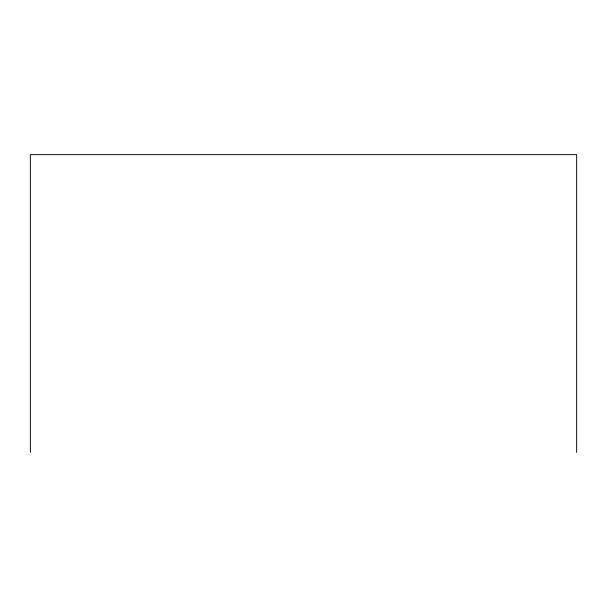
<?xml version="1.0" encoding="UTF-8"?>
<svg xmlns="http://www.w3.org/2000/svg" width="607" height="607" viewBox="0 0 607 607"><rect width="100%" height="100%" fill="white"/><g stroke="black" fill="none" stroke-linecap="round" stroke-linejoin="round"><path stroke-width="0.91" d="M576.65 452.382L576.65 154.618L30.35 154.618L30.35 452.382"/></g></svg>
